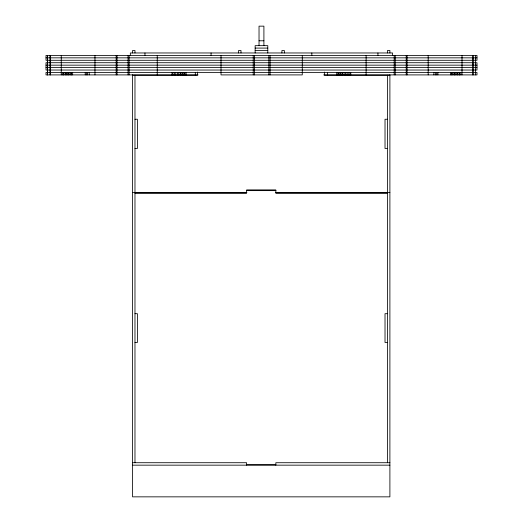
<?xml version="1.0" encoding="UTF-8"?>
<svg xmlns="http://www.w3.org/2000/svg" width="523" height="523" viewBox="0 0 523 523"><rect width="100%" height="100%" fill="white"/><g stroke="black" fill="none" stroke-linecap="round" stroke-linejoin="round"><path stroke-width="0.78" d="M259.029 40.781L263.906 40.781M255.146 48.09L267.796 48.09M255.146 50.528L267.796 50.528M46.011 57.844L157.24 57.844M157.501 57.844L428.18 57.844M428.435 57.844L461.855 57.844M462.018 57.844L476.989 57.844M157.24 60.282L46.011 60.282L46.011 55.405L476.989 55.405L476.989 60.282L462.018 60.282M157.501 60.282L428.18 60.282M428.435 60.282L461.855 60.282M157.24 62.721L46.011 62.721L46.011 70.036L157.24 70.036M157.501 62.721L428.18 62.721M428.435 62.721L461.855 62.721M462.018 62.721L476.989 62.721L476.989 70.036L462.018 70.036M46.011 65.159L157.24 65.159M157.501 65.159L428.18 65.159M428.435 65.159L461.855 65.159M462.018 65.159L476.989 65.159M46.011 67.598L157.24 67.598M157.501 67.598L428.18 67.598M428.435 67.598L461.855 67.598M462.018 67.598L476.989 67.598M157.501 70.036L428.18 70.036M428.435 70.036L461.855 70.036M198.067 74.907L46.011 74.907L46.011 72.475L476.989 72.475L476.989 74.907L323.665 74.907M132.535 75.22L197.452 75.22L197.452 72.076M389.897 75.22L324.365 75.22L324.365 72.076M134.973 119.251L137.412 119.251L137.412 148.506L134.973 148.506M387.458 119.251L385.02 119.251L385.02 148.506L387.458 148.506M246.588 190.182L275.843 190.182M246.588 190.62L275.843 190.62M132.535 192.542L246.921 192.542M275.516 192.542L389.897 192.542M134.98 192.784L246.588 192.784M275.843 192.784L387.451 192.784M134.98 193.222L246.588 193.222L246.588 190.104L275.843 190.104L275.843 193.222L387.451 193.222M134.973 313.689L137.412 313.689L137.412 342.46L134.973 342.454M387.458 313.682L385.02 313.682L385.02 342.46L387.458 342.454M132.535 462.718L246.588 462.718L246.588 465.156M389.897 462.718L275.843 462.718L275.843 465.156M246.588 464.718L275.843 464.718M132.535 465.156L389.897 465.156M475.603 55.405L475.603 74.907M473.158 55.405L473.158 74.907M472.799 55.405L472.799 74.907M462.018 55.405L462.018 74.907M460.855 72.475L460.855 74.907M459.573 72.475L459.573 74.907M459.403 72.475L459.403 74.907M458.056 72.475L458.056 74.907M457.226 72.475L457.226 74.907M456.945 72.475L456.945 74.907M455.683 72.475L455.683 74.907M454.605 72.475L454.605 74.907M454.232 72.475L454.232 74.907M453.029 72.475L453.029 74.907M452.062 72.475L452.062 74.907M451.63 72.475L451.63 74.907M450.493 72.475L450.493 74.907M437.901 72.475L437.901 74.907M436.797 72.475L436.797 74.907M435.692 72.475L435.692 74.907M433.913 72.475L433.913 74.907M428.18 55.405L428.18 74.907M407.064 55.405L407.064 74.907M406.227 55.405L406.227 74.907M395.225 55.405L395.225 74.907M394.192 55.405L394.192 74.907M392.57 55.405L392.57 52.967L130.338 52.967L130.338 55.405M389.897 52.967L389.897 50.528L387.458 50.528L387.458 52.967M389.897 74.802L389.897 496.85L132.535 496.85L132.535 74.802M387.458 75.22L387.458 462.718M377.939 52.967L377.939 55.405M366.113 55.405L366.113 74.907M350.763 72.475L350.763 74.907M349.861 72.475L349.861 74.907M348.181 72.475L348.181 74.907M346.997 72.475L346.997 74.907M345.402 72.475L345.402 74.907M344.114 72.475L344.114 74.907M342.676 72.475L342.676 74.907M341.937 72.475L341.937 74.907M340.636 72.475L340.636 74.907M339.787 72.475L339.787 74.907M338.616 72.475L338.616 74.907M337.904 72.475L337.904 74.907M336.747 72.475L336.747 74.907M327.594 72.475L327.594 74.907M311.839 52.967L311.839 55.405M302.287 55.405L302.274 74.907L221.013 74.907L221.026 55.405M284.355 52.967L284.355 50.528L281.917 50.528L281.917 52.967M270.084 55.405L270.077 74.907M268.861 55.405L268.855 74.907M267.796 52.967L267.796 45.651L255.146 45.651L255.146 52.967M263.906 45.651L263.906 26.15L259.029 26.15L259.029 45.651M254.459 55.405L254.453 74.907M253.23 55.405L253.23 74.907M240.992 52.967L240.992 50.528L238.553 50.528L238.553 52.967M211.07 52.967L211.07 55.405M195.314 72.475L195.314 74.907M186.11 72.475L186.11 74.907M184.946 72.475L184.946 74.907M184.227 72.475L184.227 74.907M183.05 72.475L183.05 74.907M182.2 72.475L182.2 74.907M180.886 72.475L180.886 74.907M180.147 72.475L180.147 74.907M178.703 72.475L178.703 74.907M177.408 72.475L177.408 74.907M175.813 72.475L175.813 74.907M174.623 72.475L174.623 74.907M172.936 72.475L172.936 74.907M172.028 72.475L172.028 74.907M157.24 55.405L157.24 74.907M144.963 52.967L144.963 55.405M134.973 52.967L134.973 50.528L132.535 50.528L132.535 52.967M134.973 75.22L134.973 462.718M129.096 55.405L129.096 74.907M128.057 55.405L128.057 74.907M117.021 55.405L117.021 74.907M116.178 55.405L116.178 74.907M94.964 55.405L94.964 74.907M89.191 72.475L89.191 74.907M87.413 72.475L87.413 74.907M86.315 72.475L86.315 74.907M85.223 72.475L85.223 74.907M72.658 72.475L72.658 74.907M71.501 72.475L71.501 74.907M71.095 72.475L71.095 74.907M70.128 72.475L70.128 74.907M68.905 72.475L68.905 74.907M68.559 72.475L68.559 74.907M67.487 72.475L67.487 74.907M66.199 72.475L66.199 74.907M65.937 72.475L65.937 74.907M65.114 72.475L65.114 74.907M63.741 72.475L63.741 74.907M63.603 72.475L63.603 74.907M62.329 72.475L62.329 74.907M61.256 55.405L61.256 74.907M50.358 55.405L50.358 74.907M49.999 55.405L49.999 74.907M47.501 74.907L47.501 55.405L47.443 74.907"/></g></svg>
